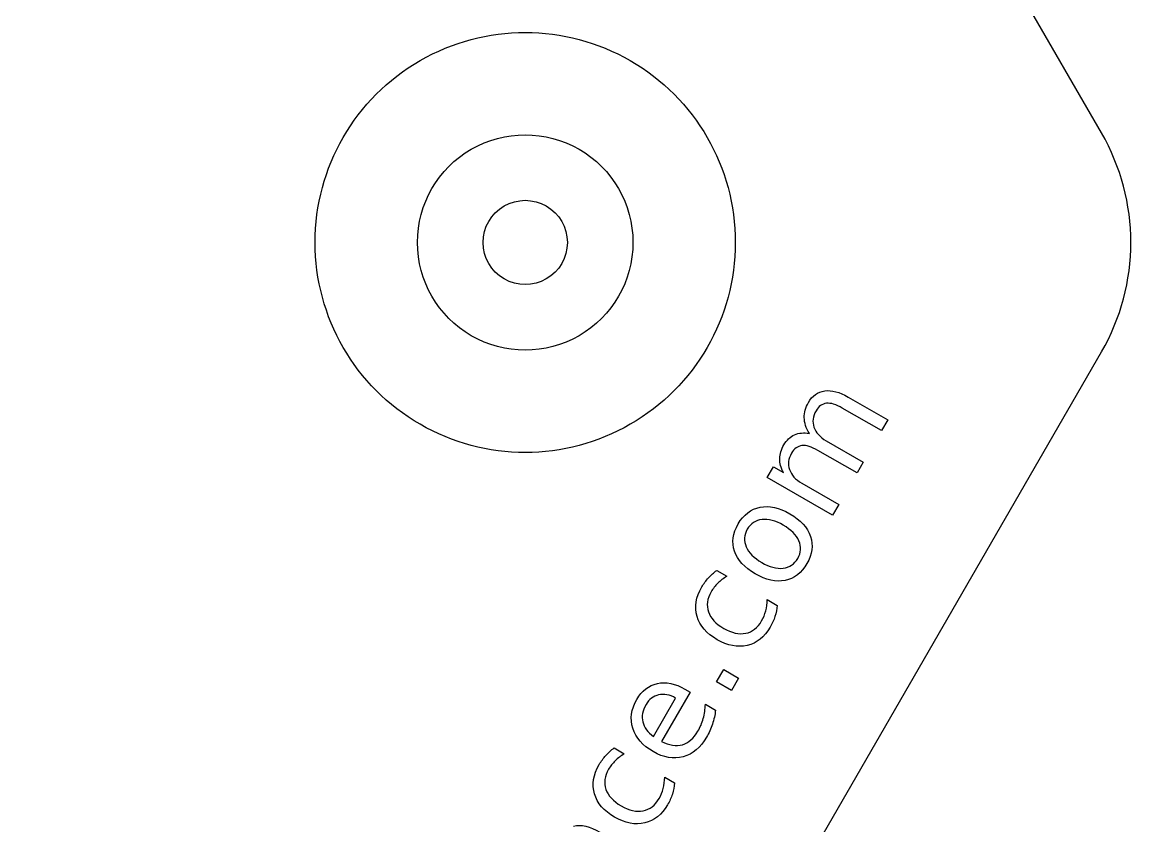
# Model space of a CAD drawing. Extents: x -1 to 378, y 24 to 215.
# Drawn here: x 66.55 to 86.96, y 161.64 to 176.31 of the extents above; entities that cross this region are included whole.
import ezdxf

# ---------------------------------------------------------------- set-up
doc = ezdxf.new("R2010")
doc.units = 0
doc.layers.add('Layer_1', color=7, linetype='CONTINUOUS')

msp = doc.modelspace()

# ---------------------------------------------------------------- linework, layer by layer
at = {"layer": 'Layer_1', "color": 7}
for p, q in [((86.241596, 174.288166), (66.550996, 208.393289)), ((74.957066, 172.288156), (74.957066, 172.288156)), ((66.550996, 136.183046), (86.241596, 170.288166))]:
    msp.add_line(p, q, dxfattribs=at)
at = {"layer": 'Layer_1', "color": 5}
msp.add_line((73.760373, 172.288156), (73.760373, 172.288156), dxfattribs=at)
at = {"layer": 'Layer_1', "color": 6}
msp.add_line((79.560428, 172.288156), (79.560428, 172.288156), dxfattribs=at)
at = {"layer": 'Layer_1', "color": 3}
for p, q in [((81.620344, 169.465876), (82.341011, 169.049799)), ((82.227143, 168.852574), (81.512871, 169.264959)), ((82.341011, 169.049799), (82.227143, 168.852574)), ((80.910889, 168.800848), (80.910894, 168.80087)), ((81.219941, 168.666498), (81.89477, 168.276886)), ((81.780902, 168.079661), (81.066629, 168.492046)), ((80.140652, 167.996101), (80.25452, 168.193326)), ((80.25452, 168.193326), (80.440017, 168.086229)), ((81.89477, 168.276886), (81.780902, 168.079661)), ((81.334657, 167.306742), (80.140652, 167.996101)), ((80.773696, 167.893579), (81.448525, 167.503967)), ((81.448525, 167.503967), (81.334657, 167.306742)), ((79.612701, 167.14815), (79.612701, 167.14815)), ((79.779013, 167.05213), (79.779013, 167.05213)), ((79.221971, 166.299138), (79.222014, 166.299114)), ((79.222014, 166.299114), (79.405381, 166.193247)), ((80.143116, 165.767315), (80.324348, 165.662681)), ((79.217995, 164.265929), (79.347868, 164.490876)), ((79.347868, 164.490876), (79.618654, 164.334538)), ((79.488781, 164.109591), (79.217995, 164.265929)), ((79.618654, 164.334538), (79.488781, 164.109591)), ((78.736804, 164.077522), (78.21609, 163.175617)), ((78.640849, 164.132921), (78.640855, 164.132918)), ((78.640855, 164.132918), (78.736804, 164.077522)), ((78.067362, 163.27002), (78.470061, 163.969983)), ((79.014176, 163.856254), (79.199673, 163.749158)), ((77.35085, 163.05826), (77.350892, 163.058235)), ((77.350892, 163.058235), (77.53426, 162.952368)), ((78.271994, 162.526437), (78.453226, 162.421803))]:
    msp.add_line(p, q, dxfattribs=at)
at = {"layer": 'Layer_1', "color": 6}
for points in [[(73.809231, 175.608611), (74.995516, 176.293512), (76.457078, 176.293512), (77.643362, 175.608611)], [(71.892166, 172.288156), (71.892166, 173.657959), (72.622947, 174.923709), (73.809231, 175.608611)], [(77.643362, 175.608611), (78.829647, 174.923709), (79.560428, 173.657959), (79.560428, 172.288156)], [(73.809231, 168.967701), (72.622947, 169.652602), (71.892166, 170.918353), (71.892166, 172.288156)], [(79.560428, 172.288156), (79.560428, 170.918353), (78.829647, 169.652602), (77.643362, 168.967701)], [(77.643362, 168.967701), (76.457078, 168.282799), (74.995516, 168.282799), (73.809231, 168.967701)]]:
    msp.add_open_spline(points, degree=3, dxfattribs=at)
at = {"layer": 'Layer_1', "color": 5}
for points in [[(74.743335, 173.990696), (75.351594, 174.341874), (76.101, 174.341874), (76.709259, 173.990696)], [(73.760373, 172.288156), (73.760373, 172.990513), (74.135076, 173.639517), (74.743335, 173.990696)], [(76.709259, 173.990696), (77.317518, 173.639517), (77.692221, 172.990513), (77.692221, 172.288156)], [(74.743335, 170.585616), (74.135076, 170.936794), (73.760373, 171.585799), (73.760373, 172.288156)], [(77.692221, 172.288156), (77.692221, 171.585799), (77.317518, 170.936794), (76.709259, 170.585616)], [(76.709259, 170.585616), (76.101, 170.234437), (75.351594, 170.234437), (74.743335, 170.585616)]]:
    msp.add_open_spline(points, degree=3, dxfattribs=at)
at = {"layer": 'Layer_1', "color": 7}
for points in [[(86.241596, 170.288166), (86.956127, 171.52577), (86.956127, 173.050561), (86.241596, 174.288166)], [(75.341681, 172.954329), (75.579682, 173.091739), (75.872911, 173.091739), (76.110912, 172.954329)], [(74.957066, 172.288156), (74.957066, 172.562975), (75.103681, 172.816919), (75.341681, 172.954329)], [(76.110912, 172.954329), (76.348913, 172.816919), (76.495528, 172.562975), (76.495528, 172.288156)], [(75.341681, 171.621982), (75.103681, 171.759392), (74.957066, 172.013336), (74.957066, 172.288156)], [(76.495528, 172.288156), (76.495528, 172.013336), (76.348913, 171.759392), (76.110912, 171.621982)], [(76.110912, 171.621982), (75.872911, 171.484573), (75.579682, 171.484573), (75.341681, 171.621982)]]:
    msp.add_open_spline(points, degree=3, dxfattribs=at)
at = {"layer": 'Layer_1', "color": 3}
for points in [[(80.893556, 169.366657), (80.965365, 169.491033), (81.064469, 169.561745), (81.190869, 169.578791)], [(81.190869, 169.578791), (81.316563, 169.59625), (81.459721, 169.558612), (81.620344, 169.465876)], [(80.817357, 169.089413), (80.814815, 169.181853), (80.840215, 169.274267), (80.893556, 169.366657)], [(81.03274, 169.213798), (80.974063, 169.112166), (80.961455, 169.012366), (80.994916, 168.914398)], [(81.22299, 169.351287), (81.144161, 169.342774), (81.080745, 169.296945), (81.03274, 169.213798)], [(81.512871, 169.264959), (81.398445, 169.331023), (81.301818, 169.359799), (81.22299, 169.351287)], [(80.910894, 168.80087), (80.851077, 168.900792), (80.819898, 168.996973), (80.817357, 169.089413)], [(80.447317, 168.593734), (80.497377, 168.68044), (80.561879, 168.741278), (80.640822, 168.776248)], [(80.640822, 168.776248), (80.720176, 168.811929), (80.810198, 168.820129), (80.910889, 168.800848)], [(80.994916, 168.914398), (81.028375, 168.816426), (81.103384, 168.733793), (81.219941, 168.666498)], [(80.370911, 168.340766), (80.372197, 168.423413), (80.397666, 168.507735), (80.447317, 168.593734)], [(80.776748, 168.578374), (80.69792, 168.569861), (80.634092, 168.52332), (80.585265, 168.438749)], [(81.066629, 168.492046), (80.951492, 168.558521), (80.854864, 168.587297), (80.776748, 168.578374)], [(80.585265, 168.438749), (80.527408, 168.338537), (80.515566, 168.239241), (80.549739, 168.140862)], [(80.440017, 168.086229), (80.392664, 168.173271), (80.369629, 168.258116), (80.370911, 168.340766)], [(80.549739, 168.140862), (80.583198, 168.04289), (80.65785, 167.960463), (80.773696, 167.893579)], [(79.612701, 167.14815), (79.711182, 167.318723), (79.843967, 167.420688), (80.011058, 167.454043)], [(80.011058, 167.454043), (80.178144, 167.4874), (80.359766, 167.447454), (80.555923, 167.334202)], [(80.555923, 167.334202), (80.751373, 167.221359), (80.876781, 167.084042), (80.932147, 166.922252)], [(79.546355, 166.649155), (79.491697, 166.810537), (79.513812, 166.976869), (79.612701, 167.14815)], [(80.047158, 167.228513), (79.928714, 167.2154), (79.839332, 167.156605), (79.779013, 167.05213)], [(80.435901, 167.126317), (80.294471, 167.207971), (80.16489, 167.242037), (80.047158, 167.228513)], [(80.71985, 166.840133), (80.672696, 166.948854), (80.578046, 167.044249), (80.435901, 167.126317)], [(79.779013, 167.05213), (79.718285, 166.946946), (79.711499, 166.839994), (79.758653, 166.731273)], [(80.932147, 166.922252), (80.986802, 166.760872), (80.964889, 166.594895), (80.866409, 166.424322)], [(79.758653, 166.731273), (79.805095, 166.622963), (79.899743, 166.52757), (80.042596, 166.445093)], [(80.700103, 166.520338), (80.760422, 166.624814), (80.767004, 166.731412), (80.71985, 166.840133)], [(79.92319, 166.238276), (79.727033, 166.351527), (79.601421, 166.488487), (79.546355, 166.649155)], [(80.432864, 166.340593), (80.549885, 166.354528), (80.638964, 166.414443), (80.700103, 166.520338)], [(80.042596, 166.445093), (80.185454, 166.362614), (80.315543, 166.327781), (80.432864, 166.340593)], [(80.866409, 166.424322), (80.767519, 166.253041), (80.634532, 166.150721), (80.467445, 166.117364)], [(78.948535, 165.997879), (78.983413, 166.05829), (79.023858, 166.113593), (79.06987, 166.163789)], [(79.06987, 166.163789), (79.115189, 166.21438), (79.165889, 166.259497), (79.221971, 166.299138)], [(79.405381, 166.193247), (79.342825, 166.15545), (79.287869, 166.11279), (79.240515, 166.065267)], [(80.467445, 166.117364), (80.300058, 166.085129), (80.118639, 166.125433), (79.92319, 166.238276)], [(78.861708, 165.460957), (78.812086, 165.632698), (78.841028, 165.811672), (78.948535, 165.997879)], [(79.119833, 165.910354), (79.046382, 165.783134), (79.029855, 165.660955), (79.070252, 165.543818)], [(79.240515, 166.065267), (79.192886, 166.018847), (79.152658, 165.967209), (79.119833, 165.910354)], [(80.115778, 165.559934), (80.132573, 165.6251), (80.141686, 165.694227), (80.143116, 165.767315)], [(79.070252, 165.543818), (79.10994, 165.427089), (79.202633, 165.326666), (79.34833, 165.242547)], [(80.040923, 165.378563), (80.073748, 165.435418), (80.0987, 165.495875), (80.115778, 165.559934)], [(80.324348, 165.662681), (80.318339, 165.593181), (80.304693, 165.525249), (80.283411, 165.458888)], [(79.228863, 165.035765), (79.03413, 165.148194), (78.911744, 165.289925), (78.861708, 165.460957)], [(79.749345, 165.151743), (79.87028, 165.175736), (79.967472, 165.251343), (80.040923, 165.378563)], [(80.283411, 165.458888), (80.262537, 165.393234), (80.23302, 165.327358), (80.194858, 165.261261)], [(79.34833, 165.242547), (79.494027, 165.158429), (79.627699, 165.128161), (79.749345, 165.151743)], [(80.194858, 165.261261), (80.091044, 165.081449), (79.952065, 164.971214), (79.777921, 164.930557)], [(79.777921, 164.930557), (79.603776, 164.889905), (79.420757, 164.924975), (79.228863, 165.035765)], [(78.138503, 164.235316), (78.29572, 164.269637), (78.463169, 164.235505), (78.640849, 164.132921)], [(77.76312, 163.944596), (77.855856, 164.105218), (77.980983, 164.202125), (78.138503, 164.235316)], [(77.68901, 163.417384), (77.635013, 163.589759), (77.659717, 163.765496), (77.76312, 163.944596)], [(78.160813, 164.027698), (78.063204, 164.006348), (77.986497, 163.947344), (77.930692, 163.850687)], [(78.470061, 163.969983), (78.361803, 164.030316), (78.25872, 164.049555), (78.160813, 164.027698)], [(78.975467, 163.59716), (78.998032, 163.678895), (79.010935, 163.76526), (79.014176, 163.856254)], [(77.930692, 163.850687), (77.8675, 163.741236), (77.84774, 163.635615), (77.871411, 163.533824)], [(79.199673, 163.749158), (79.18891, 163.661557), (79.170006, 163.576289), (79.142962, 163.493353)], [(77.871411, 163.533824), (77.895493, 163.432734), (77.96081, 163.344799), (78.067362, 163.27002)], [(78.876993, 163.362619), (78.920488, 163.437955), (78.953313, 163.516136), (78.975467, 163.59716)], [(79.142962, 163.493353), (79.115908, 163.410418), (79.080428, 163.330926), (79.036521, 163.254878)], [(78.062726, 162.991252), (77.86728, 163.104093), (77.742709, 163.246137), (77.68901, 163.417384)], [(78.595419, 163.118657), (78.708045, 163.151239), (78.801903, 163.23256), (78.876993, 163.362619)], [(79.036521, 163.254878), (78.926553, 163.064408), (78.783923, 162.945387), (78.60863, 162.897816)], [(77.198748, 162.922911), (77.244069, 162.973506), (77.29477, 163.018623), (77.35085, 163.05826)], [(78.21609, 163.175617), (78.356057, 163.106197), (78.4825, 163.087211), (78.595419, 163.118657)], [(77.077416, 162.757007), (77.112294, 162.817417), (77.152738, 162.872719), (77.198748, 162.922911)], [(77.53426, 162.952368), (77.471703, 162.914572), (77.416747, 162.871912), (77.369393, 162.824389)], [(78.60863, 162.897816), (78.433748, 162.850956), (78.25178, 162.882102), (78.062726, 162.991252)], [(76.990589, 162.220085), (76.940967, 162.391826), (76.96991, 162.5708), (77.077416, 162.757007)], [(77.248711, 162.669476), (77.175263, 162.54226), (77.158737, 162.420083), (77.199133, 162.302946)], [(77.369393, 162.824389), (77.321766, 162.777973), (77.281539, 162.726335), (77.248711, 162.669476)], [(78.244656, 162.319056), (78.261451, 162.384222), (78.270564, 162.453349), (78.271994, 162.526437)], [(77.199133, 162.302946), (77.238822, 162.186217), (77.331515, 162.085793), (77.477212, 162.001675)], [(78.169801, 162.137685), (78.202628, 162.194544), (78.22758, 162.255001), (78.244656, 162.319056)], [(78.453226, 162.421803), (78.447219, 162.352306), (78.433574, 162.284375), (78.412289, 162.218009)], [(77.357745, 161.794893), (77.163011, 161.907322), (77.040626, 162.049053), (76.990589, 162.220085)], [(77.878227, 161.910871), (77.999161, 161.934864), (78.096353, 162.010469), (78.169801, 162.137685)], [(78.323736, 162.020382), (78.219922, 161.840571), (78.080944, 161.730338), (77.906803, 161.689684)], [(78.412289, 162.218009), (78.391415, 162.152356), (78.361898, 162.08648), (78.323736, 162.020382)], [(77.477212, 162.001675), (77.622909, 161.917557), (77.756581, 161.887289), (77.878227, 161.910871)], [(76.606788, 161.631447), (76.745578, 161.665032), (76.905945, 161.629302), (77.087889, 161.524257)], [(77.906803, 161.689684), (77.732658, 161.649033), (77.549639, 161.684103), (77.357745, 161.794893)]]:
    msp.add_open_spline(points, degree=3, dxfattribs=at)

doc.saveas('drawing.dxf')
